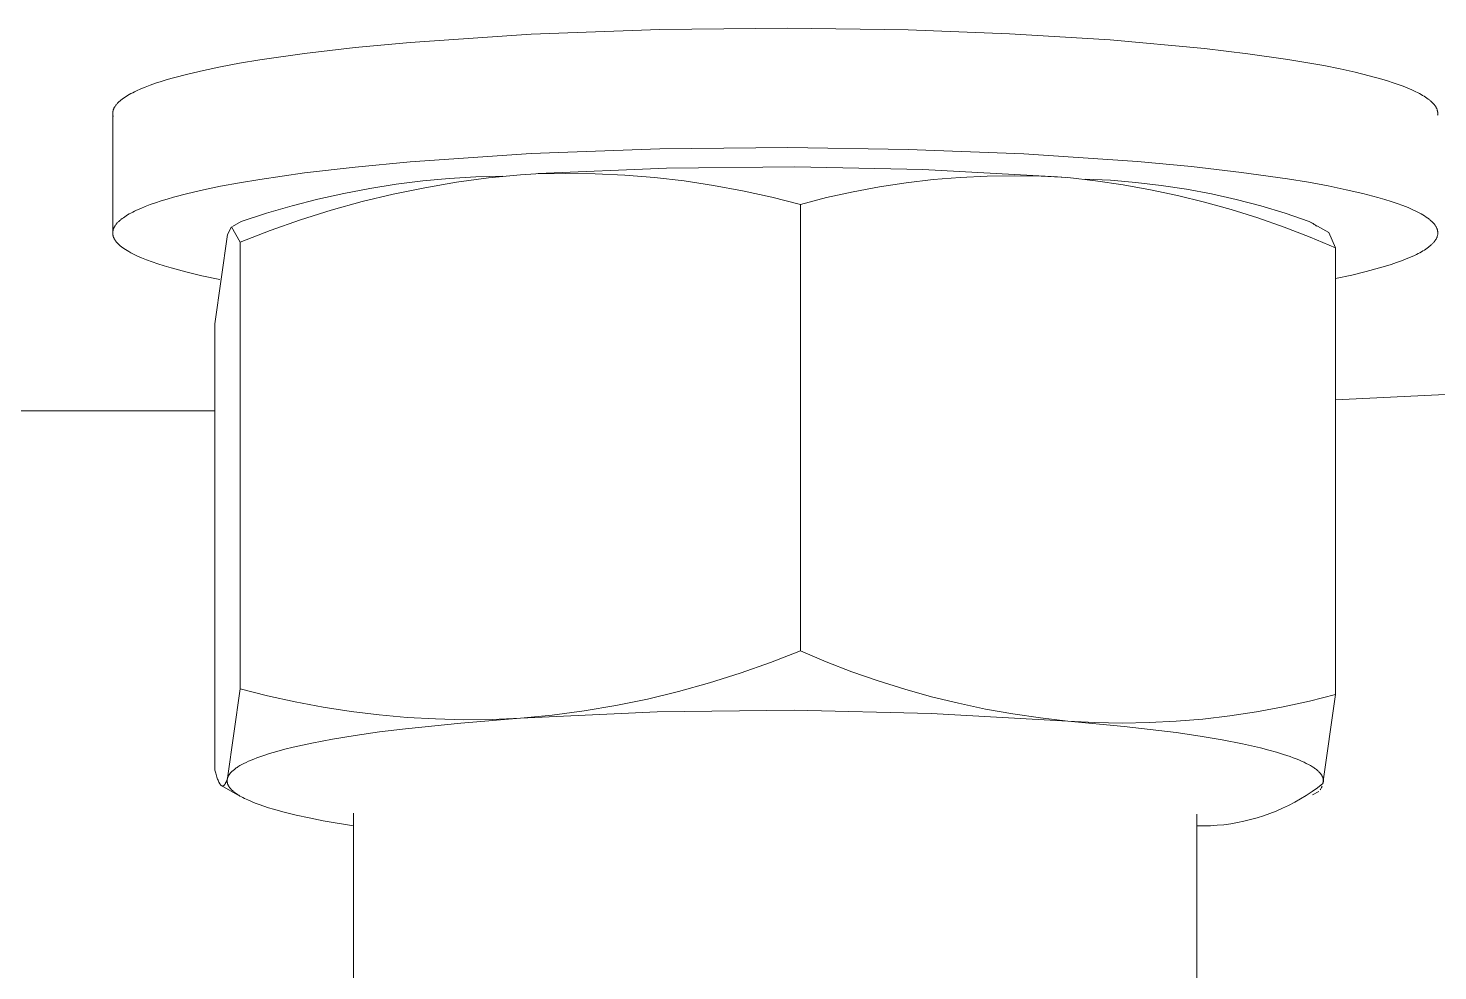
# Model space of a CAD drawing. Header units: millimetres. Extents: x -253 to 4295, y -442 to 2895.
# Drawn here: x 177.39 to 191.43, y 2441.75 to 2451.14 of the extents above; entities that cross this region are included whole.
import ezdxf

# ---------------------------------------------------------------- set-up
doc = ezdxf.new("R2010")
doc.units = ezdxf.units.MM
doc.layers.add('ZANO_R', color=7, linetype='Continuous', lineweight=0)

msp = doc.modelspace()

# ---------------------------------------------------------------- linework, layer by layer
at = {"layer": 'ZANO_R'}
for p, q in [((182.402, 2451.08), (183.683, 2451.127)), ((183.683, 2451.127), (184.957, 2451.14)), ((184.957, 2451.14), (186.156, 2451.123)), ((186.156, 2451.123), (187.167, 2451.085)), ((180.647, 2450.947), (181.196, 2450.999)), ((181.196, 2450.999), (182.402, 2451.08)), ((187.167, 2451.085), (188.168, 2451.024)), ((188.168, 2451.024), (189.11, 2450.938)), ((179.697, 2450.824), (180.145, 2450.888)), ((180.145, 2450.888), (180.647, 2450.947)), ((189.11, 2450.938), (189.542, 2450.886)), ((189.542, 2450.886), (189.939, 2450.829)), ((178.98, 2450.683), (179.136, 2450.719)), ((179.136, 2450.719), (179.308, 2450.755)), ((179.308, 2450.755), (179.495, 2450.79)), ((179.495, 2450.79), (179.697, 2450.824)), ((189.939, 2450.829), (190.297, 2450.767)), ((190.297, 2450.767), (190.459, 2450.735)), ((190.459, 2450.735), (190.61, 2450.701)), ((190.61, 2450.701), (190.748, 2450.667)), ((178.557, 2450.553), (178.606, 2450.572)), ((178.606, 2450.572), (178.659, 2450.591)), ((178.659, 2450.591), (178.715, 2450.609)), ((178.715, 2450.609), (178.776, 2450.628)), ((178.776, 2450.628), (178.84, 2450.646)), ((178.84, 2450.646), (178.98, 2450.683)), ((190.748, 2450.667), (190.874, 2450.632)), ((190.874, 2450.632), (190.932, 2450.615)), ((190.932, 2450.615), (190.987, 2450.597)), ((190.987, 2450.597), (191.039, 2450.579)), ((191.039, 2450.579), (191.088, 2450.561)), ((191.088, 2450.561), (191.133, 2450.543)), ((178.304, 2450.414), (178.31, 2450.419)), ((178.31, 2450.419), (178.316, 2450.425)), ((178.316, 2450.425), (178.323, 2450.43)), ((178.323, 2450.43), (178.329, 2450.435)), ((178.329, 2450.435), (178.336, 2450.44)), ((178.336, 2450.44), (178.351, 2450.45)), ((178.351, 2450.45), (178.367, 2450.461)), ((178.367, 2450.461), (178.382, 2450.47)), ((178.382, 2450.47), (178.398, 2450.479)), ((178.398, 2450.479), (178.415, 2450.488)), ((178.415, 2450.488), (178.432, 2450.497)), ((178.432, 2450.497), (178.451, 2450.507)), ((178.451, 2450.507), (178.47, 2450.516)), ((178.47, 2450.516), (178.512, 2450.535)), ((178.512, 2450.535), (178.557, 2450.553)), ((191.133, 2450.543), (191.175, 2450.525)), ((191.175, 2450.525), (191.214, 2450.507)), ((191.214, 2450.507), (191.232, 2450.498)), ((191.232, 2450.498), (191.25, 2450.489)), ((191.25, 2450.489), (191.266, 2450.48)), ((191.266, 2450.48), (191.282, 2450.471)), ((191.282, 2450.471), (191.297, 2450.462)), ((191.297, 2450.462), (191.311, 2450.453)), ((191.311, 2450.453), (191.325, 2450.443)), ((191.325, 2450.443), (191.337, 2450.434)), ((191.337, 2450.434), (191.349, 2450.425)), ((191.349, 2450.425), (191.354, 2450.421)), ((191.354, 2450.421), (191.36, 2450.416)), ((178.233, 2450.301), (178.234, 2450.304)), ((178.233, 2450.298), (178.233, 2450.301)), ((178.233, 2450.296), (178.233, 2450.298)), ((178.233, 2450.293), (178.233, 2450.296)), ((178.233, 2450.29), (178.233, 2450.293)), ((178.233, 2449.116), (178.233, 2450.29)), ((178.237, 2450.261), (178.233, 2450.281)), ((178.234, 2450.307), (178.235, 2450.309)), ((178.234, 2450.304), (178.234, 2450.307)), ((178.235, 2450.312), (178.236, 2450.315)), ((178.235, 2450.309), (178.235, 2450.312)), ((178.236, 2450.318), (178.237, 2450.32)), ((178.236, 2450.315), (178.236, 2450.318)), ((178.237, 2450.32), (178.238, 2450.323)), ((178.238, 2450.323), (178.239, 2450.326)), ((178.239, 2450.326), (178.24, 2450.329)), ((178.24, 2450.329), (178.241, 2450.331)), ((178.241, 2450.331), (178.242, 2450.334)), ((178.242, 2450.334), (178.243, 2450.337)), ((178.243, 2450.337), (178.244, 2450.34)), ((178.244, 2450.34), (178.245, 2450.342)), ((178.245, 2450.342), (178.247, 2450.345)), ((178.247, 2450.345), (178.248, 2450.348)), ((178.248, 2450.348), (178.249, 2450.35)), ((178.249, 2450.35), (178.251, 2450.353)), ((178.251, 2450.353), (178.253, 2450.356)), ((178.253, 2450.356), (178.254, 2450.359)), ((178.254, 2450.359), (178.256, 2450.361)), ((178.256, 2450.361), (178.26, 2450.367)), ((178.26, 2450.367), (178.263, 2450.372)), ((178.263, 2450.372), (178.268, 2450.377)), ((178.268, 2450.377), (178.272, 2450.383)), ((178.272, 2450.383), (178.277, 2450.388)), ((178.277, 2450.388), (178.282, 2450.393)), ((178.282, 2450.393), (178.287, 2450.399)), ((178.287, 2450.399), (178.292, 2450.404)), ((178.292, 2450.404), (178.298, 2450.409)), ((178.298, 2450.409), (178.304, 2450.414)), ((191.36, 2450.416), (191.365, 2450.412)), ((191.365, 2450.412), (191.37, 2450.407)), ((191.37, 2450.407), (191.375, 2450.403)), ((191.375, 2450.403), (191.379, 2450.398)), ((191.379, 2450.398), (191.384, 2450.393)), ((191.384, 2450.393), (191.388, 2450.389)), ((191.388, 2450.389), (191.392, 2450.384)), ((191.392, 2450.384), (191.396, 2450.38)), ((191.396, 2450.38), (191.4, 2450.375)), ((191.4, 2450.375), (191.403, 2450.371)), ((191.403, 2450.371), (191.406, 2450.366)), ((191.406, 2450.366), (191.409, 2450.362)), ((191.409, 2450.362), (191.412, 2450.357)), ((191.412, 2450.357), (191.415, 2450.353)), ((191.415, 2450.353), (191.417, 2450.348)), ((191.417, 2450.348), (191.42, 2450.344)), ((191.42, 2450.344), (191.422, 2450.339)), ((191.422, 2450.339), (191.424, 2450.335)), ((191.424, 2450.335), (191.425, 2450.33)), ((191.425, 2450.33), (191.427, 2450.326)), ((191.427, 2450.326), (191.428, 2450.321)), ((191.428, 2450.321), (191.43, 2450.317)), ((191.43, 2450.317), (191.431, 2450.313)), ((191.431, 2450.313), (191.431, 2450.308)), ((191.431, 2450.308), (191.432, 2450.304)), ((191.432, 2450.304), (191.432, 2450.299)), ((191.432, 2450.299), (191.433, 2450.295)), ((191.433, 2450.281), (191.432, 2450.277)), ((191.433, 2450.295), (191.433, 2450.29)), ((191.433, 2450.29), (191.433, 2450.286)), ((191.433, 2450.286), (191.433, 2450.281)), ((191.432, 2450.277), (191.431, 2450.273)), ((181.196, 2449.809), (182.402, 2449.89)), ((182.402, 2449.89), (183.683, 2449.937)), ((183.683, 2449.937), (184.957, 2449.95)), ((184.957, 2449.95), (186.156, 2449.933)), ((186.156, 2449.933), (187.31, 2449.888)), ((187.31, 2449.888), (188.443, 2449.812)), ((180.145, 2449.698), (180.647, 2449.757)), ((180.647, 2449.757), (181.196, 2449.809)), ((183.748, 2449.746), (182.471, 2449.691)), ((185.027, 2449.76), (183.748, 2449.746)), ((186.304, 2449.732), (185.027, 2449.76)), ((187.581, 2449.664), (186.304, 2449.732)), ((188.443, 2449.812), (188.978, 2449.762)), ((188.978, 2449.762), (189.478, 2449.704)), ((179.308, 2449.565), (179.495, 2449.6)), ((179.495, 2449.6), (179.697, 2449.634)), ((179.697, 2449.634), (180.145, 2449.698)), ((181.058, 2449.585), (180.796, 2449.543)), ((181.322, 2449.618), (181.058, 2449.585)), ((181.586, 2449.642), (181.322, 2449.618)), ((181.342, 2449.551), (181.658, 2449.605)), ((181.851, 2449.659), (181.586, 2449.642)), ((181.658, 2449.605), (181.975, 2449.648)), ((182.116, 2449.667), (181.851, 2449.659)), ((181.975, 2449.648), (182.294, 2449.679)), ((182.447, 2449.689), (182.294, 2449.679)), ((182.447, 2449.688), (182.743, 2449.694)), ((182.743, 2449.694), (183.039, 2449.69)), ((183.039, 2449.69), (183.335, 2449.675)), ((183.335, 2449.675), (183.63, 2449.651)), ((183.63, 2449.651), (183.924, 2449.618)), ((183.924, 2449.618), (184.217, 2449.574)), ((185.872, 2449.559), (186.138, 2449.599)), ((186.138, 2449.599), (186.406, 2449.631)), ((186.406, 2449.631), (186.674, 2449.653)), ((186.674, 2449.653), (186.943, 2449.666)), ((186.943, 2449.666), (187.212, 2449.67)), ((187.212, 2449.67), (187.481, 2449.665)), ((187.481, 2449.665), (187.749, 2449.651)), ((187.727, 2449.653), (187.603, 2449.663)), ((187.749, 2449.651), (188.024, 2449.62)), ((188.172, 2449.625), (187.919, 2449.637)), ((188.024, 2449.62), (188.298, 2449.58)), ((188.425, 2449.604), (188.172, 2449.625)), ((188.298, 2449.58), (188.571, 2449.531)), ((188.677, 2449.574), (188.425, 2449.604)), ((189.478, 2449.704), (189.935, 2449.639)), ((189.935, 2449.639), (190.145, 2449.605)), ((190.145, 2449.605), (190.34, 2449.569)), ((178.715, 2449.419), (178.776, 2449.438)), ((178.776, 2449.438), (178.84, 2449.456)), ((178.84, 2449.456), (178.98, 2449.493)), ((178.98, 2449.493), (179.136, 2449.529)), ((179.136, 2449.529), (179.308, 2449.565)), ((180.277, 2449.436), (180.02, 2449.37)), ((180.536, 2449.494), (180.277, 2449.436)), ((180.796, 2449.543), (180.536, 2449.494)), ((180.717, 2449.412), (181.028, 2449.487)), ((181.028, 2449.487), (181.342, 2449.551)), ((184.217, 2449.574), (184.508, 2449.52)), ((184.508, 2449.52), (184.798, 2449.457)), ((184.798, 2449.457), (185.085, 2449.384)), ((185.085, 2449.384), (185.345, 2449.452)), ((185.345, 2449.452), (185.608, 2449.51)), ((185.608, 2449.51), (185.872, 2449.559)), ((188.571, 2449.531), (188.841, 2449.474)), ((188.928, 2449.536), (188.677, 2449.574)), ((188.841, 2449.474), (189.11, 2449.408)), ((189.177, 2449.489), (188.928, 2449.536)), ((189.424, 2449.433), (189.177, 2449.489)), ((190.34, 2449.569), (190.521, 2449.531)), ((190.521, 2449.531), (190.687, 2449.493)), ((190.687, 2449.493), (190.836, 2449.453)), ((190.836, 2449.453), (190.904, 2449.433)), ((178.398, 2449.289), (178.415, 2449.298)), ((178.415, 2449.298), (178.432, 2449.307)), ((178.432, 2449.307), (178.451, 2449.317)), ((178.451, 2449.317), (178.47, 2449.326)), ((178.47, 2449.326), (178.512, 2449.345)), ((178.512, 2449.345), (178.557, 2449.363)), ((178.557, 2449.363), (178.606, 2449.382)), ((178.606, 2449.382), (178.659, 2449.401)), ((178.659, 2449.401), (178.715, 2449.419)), ((179.765, 2449.297), (179.513, 2449.215)), ((180.02, 2449.37), (179.765, 2449.297)), ((180.103, 2449.23), (180.409, 2449.326)), ((180.409, 2449.326), (180.717, 2449.412)), ((185.085, 2449.384), (185.085, 2444.937)), ((189.11, 2449.408), (189.376, 2449.333)), ((189.376, 2449.333), (189.64, 2449.25)), ((189.67, 2449.369), (189.424, 2449.433)), ((189.913, 2449.296), (189.67, 2449.369)), ((190.153, 2449.215), (189.913, 2449.296)), ((190.904, 2449.433), (190.969, 2449.413)), ((190.969, 2449.413), (191.029, 2449.393)), ((191.029, 2449.393), (191.085, 2449.372)), ((191.085, 2449.372), (191.137, 2449.352)), ((191.137, 2449.352), (191.184, 2449.331)), ((191.184, 2449.331), (191.206, 2449.321)), ((191.206, 2449.321), (191.227, 2449.311)), ((191.227, 2449.311), (191.247, 2449.3)), ((191.247, 2449.3), (191.266, 2449.29)), ((178.245, 2449.152), (178.246, 2449.155)), ((178.246, 2449.155), (178.248, 2449.157)), ((178.248, 2449.157), (178.25, 2449.162)), ((178.25, 2449.162), (178.253, 2449.167)), ((178.253, 2449.167), (178.256, 2449.172)), ((178.256, 2449.172), (178.259, 2449.176)), ((178.259, 2449.176), (178.263, 2449.181)), ((178.263, 2449.181), (178.267, 2449.186)), ((178.267, 2449.186), (178.271, 2449.191)), ((178.271, 2449.191), (178.275, 2449.196)), ((178.275, 2449.196), (178.279, 2449.2)), ((178.279, 2449.2), (178.283, 2449.205)), ((178.283, 2449.205), (178.288, 2449.21)), ((178.288, 2449.21), (178.293, 2449.215)), ((178.293, 2449.215), (178.298, 2449.219)), ((178.298, 2449.219), (178.303, 2449.224)), ((178.303, 2449.224), (178.309, 2449.229)), ((178.309, 2449.229), (178.315, 2449.234)), ((178.315, 2449.234), (178.327, 2449.243)), ((178.327, 2449.243), (178.339, 2449.252)), ((178.339, 2449.252), (178.353, 2449.261)), ((178.353, 2449.261), (178.367, 2449.271)), ((178.367, 2449.271), (178.382, 2449.28)), ((178.382, 2449.28), (178.398, 2449.289)), ((179.377, 2449.085), (179.417, 2449.162)), ((179.418, 2449.162), (179.503, 2449.007)), ((179.425, 2449.166), (179.513, 2449.215)), ((179.801, 2449.124), (180.103, 2449.23)), ((189.64, 2449.25), (189.901, 2449.158)), ((189.901, 2449.158), (190.16, 2449.059)), ((190.153, 2449.215), (190.348, 2449.106)), ((190.177, 2449.201), (190.164, 2449.208)), ((190.19, 2449.193), (190.177, 2449.201)), ((190.202, 2449.185), (190.19, 2449.193)), ((190.214, 2449.176), (190.202, 2449.185)), ((190.225, 2449.167), (190.214, 2449.176)), ((191.266, 2449.29), (191.284, 2449.279)), ((191.284, 2449.279), (191.301, 2449.269)), ((191.301, 2449.269), (191.317, 2449.259)), ((191.317, 2449.259), (191.332, 2449.248)), ((191.332, 2449.248), (191.339, 2449.243)), ((191.339, 2449.243), (191.346, 2449.238)), ((191.346, 2449.238), (191.352, 2449.233)), ((191.352, 2449.233), (191.358, 2449.227)), ((191.358, 2449.227), (191.364, 2449.222)), ((191.364, 2449.222), (191.37, 2449.217)), ((191.37, 2449.217), (191.376, 2449.212)), ((191.376, 2449.212), (191.381, 2449.207)), ((191.381, 2449.207), (191.386, 2449.202)), ((191.386, 2449.202), (191.39, 2449.196)), ((191.39, 2449.196), (191.395, 2449.191)), ((191.395, 2449.191), (191.399, 2449.186)), ((191.399, 2449.186), (191.403, 2449.181)), ((191.403, 2449.181), (191.407, 2449.176)), ((191.407, 2449.176), (191.41, 2449.171)), ((191.41, 2449.171), (191.413, 2449.165)), ((191.413, 2449.165), (191.416, 2449.16)), ((191.416, 2449.16), (191.419, 2449.155)), ((191.419, 2449.155), (191.421, 2449.15)), ((178.233, 2449.11), (178.234, 2449.113)), ((178.233, 2449.108), (178.233, 2449.11)), ((178.233, 2449.105), (178.233, 2449.108)), ((178.233, 2449.103), (178.233, 2449.105)), ((178.233, 2449.1), (178.233, 2449.103)), ((178.233, 2449.098), (178.233, 2449.1)), ((178.233, 2449.095), (178.233, 2449.098)), ((178.233, 2449.093), (178.233, 2449.095)), ((178.233, 2449.09), (178.233, 2449.093)), ((178.234, 2449.088), (178.233, 2449.09)), ((178.234, 2449.118), (178.235, 2449.12)), ((178.234, 2449.115), (178.234, 2449.118)), ((178.234, 2449.113), (178.234, 2449.115)), ((178.234, 2449.085), (178.234, 2449.088)), ((178.234, 2449.083), (178.234, 2449.085)), ((178.235, 2449.08), (178.234, 2449.083)), ((178.235, 2449.122), (178.236, 2449.125)), ((178.235, 2449.12), (178.235, 2449.122)), ((178.235, 2449.077), (178.235, 2449.08)), ((178.236, 2449.075), (178.235, 2449.077)), ((178.236, 2449.127), (178.237, 2449.13)), ((178.236, 2449.125), (178.236, 2449.127)), ((178.236, 2449.072), (178.236, 2449.075)), ((178.237, 2449.07), (178.236, 2449.072)), ((178.237, 2449.13), (178.238, 2449.132)), ((178.238, 2449.067), (178.237, 2449.07)), ((178.238, 2449.135), (178.239, 2449.137)), ((178.238, 2449.132), (178.238, 2449.135)), ((178.239, 2449.065), (178.238, 2449.067)), ((178.239, 2449.137), (178.24, 2449.14)), ((178.239, 2449.062), (178.239, 2449.065)), ((178.24, 2449.06), (178.239, 2449.062)), ((178.24, 2449.14), (178.241, 2449.142)), ((178.241, 2449.057), (178.24, 2449.06)), ((178.241, 2449.142), (178.242, 2449.145)), ((178.242, 2449.055), (178.241, 2449.057)), ((178.242, 2449.145), (178.243, 2449.147)), ((178.243, 2449.052), (178.242, 2449.055)), ((178.243, 2449.147), (178.244, 2449.15)), ((178.244, 2449.05), (178.243, 2449.052)), ((178.244, 2449.15), (178.245, 2449.152)), ((178.246, 2449.047), (178.244, 2449.05)), ((178.247, 2449.045), (178.246, 2449.047)), ((178.248, 2449.042), (178.247, 2449.045)), ((178.25, 2449.039), (178.248, 2449.042)), ((178.251, 2449.037), (178.25, 2449.039)), ((178.254, 2449.032), (178.251, 2449.037)), ((178.257, 2449.027), (178.254, 2449.032)), ((178.261, 2449.022), (178.257, 2449.027)), ((178.265, 2449.017), (178.261, 2449.022)), ((178.269, 2449.011), (178.265, 2449.017)), ((179.251, 2448.196), (179.377, 2449.085)), ((179.503, 2449.007), (179.801, 2449.124)), ((190.16, 2449.059), (190.414, 2448.951)), ((190.414, 2448.951), (190.348, 2449.106)), ((191.4, 2449.015), (191.396, 2449.01)), ((191.403, 2449.02), (191.4, 2449.015)), ((191.407, 2449.025), (191.403, 2449.02)), ((191.41, 2449.03), (191.407, 2449.025)), ((191.413, 2449.034), (191.41, 2449.03)), ((191.416, 2449.039), (191.413, 2449.034)), ((191.419, 2449.044), (191.416, 2449.039)), ((191.421, 2449.049), (191.419, 2449.044)), ((191.421, 2449.15), (191.424, 2449.145)), ((191.423, 2449.054), (191.421, 2449.049)), ((191.425, 2449.059), (191.423, 2449.054)), ((191.424, 2449.145), (191.426, 2449.14)), ((191.427, 2449.064), (191.425, 2449.059)), ((191.426, 2449.14), (191.427, 2449.135)), ((191.427, 2449.135), (191.429, 2449.13)), ((191.428, 2449.069), (191.427, 2449.064)), ((191.43, 2449.074), (191.428, 2449.069)), ((191.429, 2449.13), (191.43, 2449.125)), ((191.43, 2449.125), (191.431, 2449.119)), ((191.431, 2449.079), (191.43, 2449.074)), ((191.431, 2449.119), (191.432, 2449.114)), ((191.432, 2449.084), (191.431, 2449.079)), ((191.432, 2449.114), (191.432, 2449.109)), ((191.432, 2449.109), (191.433, 2449.104)), ((191.433, 2449.094), (191.432, 2449.089)), ((191.432, 2449.089), (191.432, 2449.084)), ((191.433, 2449.104), (191.433, 2449.099)), ((191.433, 2449.099), (191.433, 2449.094)), ((178.273, 2449.006), (178.269, 2449.011)), ((178.278, 2449.001), (178.273, 2449.006)), ((178.283, 2448.996), (178.278, 2449.001)), ((178.288, 2448.991), (178.283, 2448.996)), ((178.293, 2448.986), (178.288, 2448.991)), ((178.298, 2448.981), (178.293, 2448.986)), ((178.304, 2448.975), (178.298, 2448.981)), ((178.31, 2448.97), (178.304, 2448.975)), ((178.317, 2448.965), (178.31, 2448.97)), ((178.323, 2448.96), (178.317, 2448.965)), ((178.33, 2448.955), (178.323, 2448.96)), ((178.344, 2448.945), (178.33, 2448.955)), ((178.36, 2448.934), (178.344, 2448.945)), ((178.376, 2448.924), (178.36, 2448.934)), ((178.394, 2448.914), (178.376, 2448.924)), ((178.412, 2448.903), (178.394, 2448.914)), ((178.432, 2448.893), (178.412, 2448.903)), ((178.452, 2448.883), (178.432, 2448.893)), ((178.474, 2448.873), (178.452, 2448.883)), ((179.503, 2444.56), (179.503, 2449.007)), ((190.414, 2444.503), (190.414, 2448.951)), ((191.2, 2448.876), (191.161, 2448.859)), ((191.219, 2448.885), (191.2, 2448.876)), ((191.236, 2448.894), (191.219, 2448.885)), ((191.253, 2448.903), (191.236, 2448.894)), ((191.269, 2448.912), (191.253, 2448.903)), ((191.284, 2448.921), (191.269, 2448.912)), ((191.299, 2448.93), (191.284, 2448.921)), ((191.313, 2448.939), (191.299, 2448.93)), ((191.327, 2448.948), (191.313, 2448.939)), ((191.339, 2448.958), (191.327, 2448.948)), ((191.351, 2448.967), (191.339, 2448.958)), ((191.357, 2448.972), (191.351, 2448.967)), ((191.363, 2448.977), (191.357, 2448.972)), ((191.368, 2448.981), (191.363, 2448.977)), ((191.373, 2448.986), (191.368, 2448.981)), ((191.378, 2448.991), (191.373, 2448.986)), ((191.383, 2448.996), (191.378, 2448.991)), ((191.387, 2449), (191.383, 2448.996)), ((191.392, 2449.005), (191.387, 2449)), ((191.396, 2449.01), (191.392, 2449.005)), ((178.52, 2448.852), (178.474, 2448.873)), ((178.57, 2448.832), (178.52, 2448.852)), ((178.625, 2448.811), (178.57, 2448.832)), ((178.684, 2448.791), (178.625, 2448.811)), ((178.747, 2448.771), (178.684, 2448.791)), ((178.814, 2448.751), (178.747, 2448.771)), ((178.96, 2448.712), (178.814, 2448.751)), ((190.852, 2448.751), (190.72, 2448.716)), ((190.912, 2448.769), (190.852, 2448.751)), ((190.969, 2448.787), (190.912, 2448.769)), ((191.022, 2448.805), (190.969, 2448.787)), ((191.072, 2448.823), (191.022, 2448.805)), ((191.118, 2448.841), (191.072, 2448.823)), ((191.161, 2448.859), (191.118, 2448.841)), ((179.122, 2448.674), (178.96, 2448.712)), ((179.299, 2448.637), (179.122, 2448.674)), ((190.575, 2448.681), (190.414, 2448.646)), ((190.72, 2448.716), (190.575, 2448.681)), ((179.251, 2443.748), (179.251, 2448.196)), ((191.575, 2447.493), (190.414, 2447.439)), ((179.251, 2447.327), (164.833, 2447.327)), ((184.786, 2444.82), (184.484, 2444.714)), ((185.085, 2444.937), (184.786, 2444.82)), ((185.085, 2444.937), (185.339, 2444.829)), ((185.339, 2444.829), (185.597, 2444.729)), ((184.484, 2444.714), (184.179, 2444.618)), ((185.597, 2444.729), (185.859, 2444.638)), ((179.503, 2444.56), (179.377, 2443.67)), ((179.776, 2444.49), (179.503, 2444.56)), ((183.87, 2444.532), (183.559, 2444.457)), ((184.179, 2444.618), (183.87, 2444.532)), ((185.859, 2444.638), (186.123, 2444.555)), ((186.123, 2444.555), (186.389, 2444.48)), ((180.051, 2444.429), (179.776, 2444.49)), ((180.328, 2444.377), (180.051, 2444.429)), ((183.246, 2444.393), (182.93, 2444.339)), ((183.559, 2444.457), (183.246, 2444.393)), ((186.389, 2444.48), (186.658, 2444.414)), ((186.658, 2444.414), (186.928, 2444.357)), ((189.891, 2444.378), (190.154, 2444.436)), ((190.154, 2444.436), (190.414, 2444.503)), ((190.289, 2443.614), (190.414, 2444.503)), ((180.607, 2444.333), (180.328, 2444.377)), ((180.887, 2444.299), (180.607, 2444.333)), ((181.167, 2444.274), (180.887, 2444.299)), ((181.449, 2444.258), (181.167, 2444.274)), ((181.73, 2444.251), (181.449, 2444.258)), ((182.294, 2444.265), (181.702, 2444.218)), ((182.012, 2444.254), (181.73, 2444.251)), ((182.294, 2444.265), (182.012, 2444.254)), ((183.657, 2444.328), (182.294, 2444.265)), ((182.612, 2444.297), (182.294, 2444.265)), ((182.93, 2444.339), (182.612, 2444.297)), ((185.022, 2444.345), (183.657, 2444.328)), ((186.387, 2444.314), (185.022, 2444.345)), ((187.749, 2444.237), (186.387, 2444.314)), ((186.928, 2444.357), (187.201, 2444.308)), ((187.201, 2444.308), (187.475, 2444.268)), ((187.475, 2444.268), (187.749, 2444.237)), ((188.825, 2444.235), (189.093, 2444.257)), ((189.093, 2444.257), (189.36, 2444.288)), ((189.36, 2444.288), (189.627, 2444.329)), ((189.627, 2444.329), (189.891, 2444.378)), ((180.89, 2444.129), (180.647, 2444.094)), ((181.148, 2444.161), (180.89, 2444.129)), ((181.702, 2444.218), (181.148, 2444.161)), ((187.749, 2444.237), (188.018, 2444.223)), ((188.31, 2444.184), (187.749, 2444.237)), ((188.018, 2444.223), (188.287, 2444.218)), ((188.287, 2444.218), (188.556, 2444.222)), ((188.828, 2444.122), (188.31, 2444.184)), ((188.556, 2444.222), (188.825, 2444.235)), ((189.065, 2444.087), (188.828, 2444.122)), ((180.032, 2443.977), (179.948, 2443.956)), ((180.217, 2444.018), (180.032, 2443.977)), ((180.423, 2444.057), (180.217, 2444.018)), ((180.647, 2444.094), (180.423, 2444.057)), ((189.285, 2444.049), (189.065, 2444.087)), ((189.486, 2444.01), (189.285, 2444.049)), ((189.667, 2443.969), (189.486, 2444.01)), ((189.749, 2443.948), (189.667, 2443.969)), ((179.563, 2443.826), (179.54, 2443.815)), ((179.587, 2443.837), (179.563, 2443.826)), ((179.612, 2443.848), (179.587, 2443.837)), ((179.639, 2443.859), (179.612, 2443.848)), ((179.668, 2443.87), (179.639, 2443.859)), ((179.729, 2443.892), (179.668, 2443.87)), ((179.796, 2443.914), (179.729, 2443.892)), ((179.869, 2443.935), (179.796, 2443.914)), ((179.948, 2443.956), (179.869, 2443.935)), ((189.826, 2443.927), (189.749, 2443.948)), ((189.897, 2443.905), (189.826, 2443.927)), ((189.962, 2443.883), (189.897, 2443.905)), ((189.993, 2443.872), (189.962, 2443.883)), ((190.022, 2443.861), (189.993, 2443.872)), ((190.049, 2443.85), (190.022, 2443.861)), ((190.075, 2443.839), (190.049, 2443.85)), ((190.1, 2443.828), (190.075, 2443.839)), ((190.123, 2443.816), (190.1, 2443.828)), ((179.259, 2443.719), (179.251, 2443.748)), ((179.267, 2443.693), (179.259, 2443.719)), ((179.271, 2443.68), (179.267, 2443.693)), ((179.275, 2443.669), (179.271, 2443.68)), ((179.38, 2443.679), (179.379, 2443.676)), ((179.381, 2443.681), (179.38, 2443.679)), ((179.383, 2443.684), (179.381, 2443.681)), ((179.384, 2443.687), (179.383, 2443.684)), ((179.385, 2443.69), (179.384, 2443.687)), ((179.387, 2443.692), (179.385, 2443.69)), ((179.388, 2443.695), (179.387, 2443.692)), ((179.39, 2443.698), (179.388, 2443.695)), ((179.392, 2443.701), (179.39, 2443.698)), ((179.394, 2443.703), (179.392, 2443.701)), ((179.395, 2443.706), (179.394, 2443.703)), ((179.397, 2443.709), (179.395, 2443.706)), ((179.4, 2443.712), (179.397, 2443.709)), ((179.402, 2443.714), (179.4, 2443.712)), ((179.404, 2443.717), (179.402, 2443.714)), ((179.406, 2443.72), (179.404, 2443.717)), ((179.411, 2443.726), (179.406, 2443.72)), ((179.417, 2443.731), (179.411, 2443.726)), ((179.422, 2443.737), (179.417, 2443.731)), ((179.428, 2443.742), (179.422, 2443.737)), ((179.435, 2443.748), (179.428, 2443.742)), ((179.442, 2443.753), (179.435, 2443.748)), ((179.449, 2443.759), (179.442, 2443.753)), ((179.456, 2443.765), (179.449, 2443.759)), ((179.464, 2443.77), (179.456, 2443.765)), ((179.472, 2443.776), (179.464, 2443.77)), ((179.481, 2443.781), (179.472, 2443.776)), ((179.49, 2443.787), (179.481, 2443.781)), ((179.499, 2443.793), (179.49, 2443.787)), ((179.519, 2443.804), (179.499, 2443.793)), ((179.54, 2443.815), (179.519, 2443.804)), ((190.144, 2443.805), (190.123, 2443.816)), ((190.164, 2443.794), (190.144, 2443.805)), ((190.174, 2443.788), (190.164, 2443.794)), ((190.183, 2443.782), (190.174, 2443.788)), ((190.192, 2443.777), (190.183, 2443.782)), ((190.2, 2443.771), (190.192, 2443.777)), ((190.208, 2443.766), (190.2, 2443.771)), ((190.216, 2443.76), (190.208, 2443.766)), ((190.223, 2443.754), (190.216, 2443.76)), ((190.23, 2443.749), (190.223, 2443.754)), ((190.237, 2443.743), (190.23, 2443.749)), ((190.243, 2443.737), (190.237, 2443.743)), ((190.249, 2443.732), (190.243, 2443.737)), ((190.254, 2443.726), (190.249, 2443.732)), ((190.257, 2443.723), (190.254, 2443.726)), ((190.259, 2443.72), (190.257, 2443.723)), ((190.262, 2443.717), (190.259, 2443.72)), ((190.264, 2443.715), (190.262, 2443.717)), ((190.266, 2443.712), (190.264, 2443.715)), ((190.268, 2443.709), (190.266, 2443.712)), ((190.27, 2443.706), (190.268, 2443.709)), ((190.272, 2443.703), (190.27, 2443.706)), ((190.274, 2443.7), (190.272, 2443.703)), ((190.276, 2443.698), (190.274, 2443.7)), ((190.278, 2443.695), (190.276, 2443.698)), ((190.279, 2443.692), (190.278, 2443.695)), ((190.281, 2443.689), (190.279, 2443.692)), ((190.282, 2443.686), (190.281, 2443.689)), ((190.283, 2443.684), (190.282, 2443.686)), ((190.285, 2443.681), (190.283, 2443.684)), ((190.286, 2443.678), (190.285, 2443.681)), ((190.287, 2443.675), (190.286, 2443.678)), ((179.278, 2443.658), (179.275, 2443.669)), ((179.282, 2443.648), (179.278, 2443.658)), ((179.286, 2443.638), (179.282, 2443.648)), ((179.29, 2443.63), (179.286, 2443.638)), ((179.292, 2443.626), (179.29, 2443.63)), ((179.294, 2443.622), (179.292, 2443.626)), ((179.296, 2443.618), (179.294, 2443.622)), ((179.298, 2443.615), (179.296, 2443.618)), ((179.3, 2443.612), (179.298, 2443.615)), ((179.302, 2443.609), (179.3, 2443.612)), ((179.303, 2443.608), (179.302, 2443.609)), ((179.304, 2443.606), (179.303, 2443.608)), ((179.305, 2443.605), (179.304, 2443.606)), ((179.306, 2443.604), (179.305, 2443.605)), ((179.307, 2443.602), (179.306, 2443.604)), ((179.308, 2443.601), (179.307, 2443.602)), ((179.309, 2443.6), (179.308, 2443.601)), ((179.31, 2443.599), (179.309, 2443.6)), ((179.311, 2443.598), (179.31, 2443.599)), ((179.312, 2443.597), (179.311, 2443.598)), ((179.313, 2443.596), (179.312, 2443.597)), ((179.314, 2443.596), (179.313, 2443.596)), ((179.314, 2443.595), (179.314, 2443.596)), ((179.315, 2443.595), (179.314, 2443.595)), ((179.316, 2443.594), (179.315, 2443.595)), ((179.315, 2443.595), (179.315, 2443.595)), ((179.317, 2443.594), (179.316, 2443.594)), ((179.316, 2443.594), (179.316, 2443.594)), ((179.317, 2443.593), (179.317, 2443.594)), ((179.318, 2443.593), (179.317, 2443.593)), ((179.317, 2443.593), (179.317, 2443.593)), ((179.318, 2443.592), (179.318, 2443.593)), ((179.319, 2443.592), (179.318, 2443.592)), ((179.32, 2443.592), (179.319, 2443.592)), ((179.319, 2443.592), (179.319, 2443.592)), ((179.321, 2443.591), (179.32, 2443.592)), ((179.32, 2443.592), (179.32, 2443.592)), ((179.322, 2443.591), (179.321, 2443.591)), ((179.321, 2443.591), (179.321, 2443.591)), ((179.501, 2443.49), (179.321, 2443.591)), ((179.323, 2443.591), (179.322, 2443.591)), ((179.322, 2443.591), (179.322, 2443.591)), ((179.324, 2443.591), (179.323, 2443.591)), ((179.323, 2443.591), (179.323, 2443.591)), ((179.324, 2443.59), (179.324, 2443.591)), ((179.325, 2443.59), (179.324, 2443.59)), ((179.326, 2443.59), (179.325, 2443.59)), ((179.325, 2443.59), (179.325, 2443.59)), ((179.327, 2443.59), (179.326, 2443.59)), ((179.326, 2443.59), (179.326, 2443.59)), ((179.328, 2443.59), (179.327, 2443.59)), ((179.327, 2443.59), (179.327, 2443.59)), ((179.329, 2443.59), (179.328, 2443.59)), ((179.328, 2443.59), (179.328, 2443.59)), ((179.33, 2443.591), (179.329, 2443.59)), ((179.329, 2443.59), (179.329, 2443.59)), ((179.331, 2443.591), (179.33, 2443.591)), ((179.33, 2443.591), (179.33, 2443.591)), ((179.332, 2443.591), (179.331, 2443.591)), ((179.331, 2443.591), (179.331, 2443.591)), ((179.333, 2443.591), (179.332, 2443.591)), ((179.332, 2443.591), (179.332, 2443.591)), ((179.334, 2443.592), (179.333, 2443.592)), ((179.333, 2443.592), (179.333, 2443.591)), ((179.335, 2443.592), (179.334, 2443.592)), ((179.334, 2443.592), (179.334, 2443.592)), ((179.336, 2443.593), (179.335, 2443.592)), ((179.335, 2443.592), (179.335, 2443.592)), ((179.337, 2443.593), (179.336, 2443.593)), ((179.336, 2443.593), (179.336, 2443.593)), ((179.338, 2443.594), (179.337, 2443.594)), ((179.337, 2443.594), (179.337, 2443.593)), ((179.339, 2443.595), (179.338, 2443.594)), ((179.338, 2443.594), (179.338, 2443.594)), ((179.34, 2443.595), (179.339, 2443.595)), ((179.339, 2443.595), (179.339, 2443.595)), ((179.341, 2443.596), (179.34, 2443.596)), ((179.34, 2443.596), (179.34, 2443.595)), ((179.342, 2443.597), (179.341, 2443.597)), ((179.341, 2443.597), (179.341, 2443.596)), ((179.343, 2443.598), (179.342, 2443.597)), ((179.344, 2443.599), (179.343, 2443.598)), ((179.345, 2443.601), (179.344, 2443.599)), ((179.346, 2443.602), (179.345, 2443.601)), ((179.347, 2443.603), (179.346, 2443.602)), ((179.348, 2443.604), (179.347, 2443.603)), ((179.349, 2443.605), (179.348, 2443.604)), ((179.35, 2443.607), (179.349, 2443.605)), ((179.351, 2443.608), (179.35, 2443.607)), ((179.352, 2443.61), (179.351, 2443.608)), ((179.353, 2443.611), (179.352, 2443.61)), ((179.355, 2443.614), (179.353, 2443.611)), ((179.357, 2443.618), (179.355, 2443.614)), ((179.358, 2443.621), (179.357, 2443.618)), ((179.36, 2443.625), (179.358, 2443.621)), ((179.362, 2443.629), (179.36, 2443.625)), ((179.364, 2443.634), (179.362, 2443.629)), ((179.368, 2443.643), (179.364, 2443.634)), ((179.372, 2443.654), (179.368, 2443.643)), ((179.376, 2443.665), (179.372, 2443.654)), ((179.374, 2443.655), (179.373, 2443.653)), ((179.373, 2443.653), (179.373, 2443.651)), ((179.373, 2443.651), (179.373, 2443.649)), ((179.373, 2443.649), (179.373, 2443.647)), ((179.373, 2443.647), (179.373, 2443.645)), ((179.373, 2443.645), (179.373, 2443.643)), ((179.373, 2443.643), (179.373, 2443.641)), ((179.373, 2443.641), (179.373, 2443.639)), ((179.373, 2443.639), (179.373, 2443.638)), ((179.373, 2443.638), (179.373, 2443.636)), ((179.373, 2443.636), (179.373, 2443.634)), ((179.373, 2443.634), (179.373, 2443.632)), ((179.373, 2443.632), (179.374, 2443.63)), ((179.375, 2443.661), (179.374, 2443.659)), ((179.374, 2443.659), (179.374, 2443.657)), ((179.374, 2443.657), (179.374, 2443.655)), ((179.374, 2443.63), (179.374, 2443.628)), ((179.374, 2443.628), (179.374, 2443.626)), ((179.374, 2443.626), (179.375, 2443.624)), ((179.376, 2443.665), (179.375, 2443.663)), ((179.375, 2443.663), (179.375, 2443.661)), ((179.375, 2443.624), (179.375, 2443.622)), ((179.375, 2443.622), (179.376, 2443.62)), ((179.377, 2443.668), (179.376, 2443.666)), ((179.376, 2443.666), (179.376, 2443.665)), ((179.376, 2443.62), (179.376, 2443.618)), ((179.376, 2443.618), (179.377, 2443.616)), ((179.378, 2443.673), (179.377, 2443.67)), ((179.377, 2443.67), (179.377, 2443.668)), ((179.377, 2443.616), (179.377, 2443.614)), ((179.377, 2443.614), (179.378, 2443.612)), ((179.379, 2443.676), (179.378, 2443.673)), ((179.378, 2443.612), (179.378, 2443.61)), ((179.378, 2443.61), (179.379, 2443.608)), ((179.379, 2443.608), (179.38, 2443.606)), ((179.38, 2443.606), (179.381, 2443.605)), ((179.381, 2443.605), (179.382, 2443.603)), ((179.382, 2443.603), (179.382, 2443.601)), ((179.382, 2443.601), (179.383, 2443.599)), ((179.383, 2443.599), (179.384, 2443.597)), ((179.384, 2443.597), (179.386, 2443.593)), ((179.386, 2443.593), (179.389, 2443.589)), ((179.389, 2443.589), (179.391, 2443.585)), ((179.391, 2443.585), (179.394, 2443.581)), ((179.394, 2443.581), (179.396, 2443.577)), ((179.396, 2443.577), (179.399, 2443.573)), ((179.399, 2443.573), (179.402, 2443.569)), ((179.402, 2443.569), (179.406, 2443.565)), ((179.406, 2443.565), (179.409, 2443.561)), ((179.409, 2443.561), (179.413, 2443.557)), ((179.413, 2443.557), (179.416, 2443.553)), ((179.416, 2443.553), (179.42, 2443.55)), ((179.42, 2443.55), (179.425, 2443.546)), ((179.425, 2443.546), (179.429, 2443.542)), ((179.429, 2443.542), (179.433, 2443.538)), ((179.433, 2443.538), (179.438, 2443.534)), ((190.18, 2443.534), (190.235, 2443.573)), ((190.235, 2443.573), (190.289, 2443.614)), ((190.262, 2443.552), (190.265, 2443.557)), ((190.265, 2443.557), (190.268, 2443.563)), ((190.268, 2443.563), (190.271, 2443.568)), ((190.271, 2443.568), (190.274, 2443.574)), ((190.274, 2443.574), (190.276, 2443.579)), ((190.276, 2443.579), (190.278, 2443.585)), ((190.278, 2443.585), (190.28, 2443.59)), ((190.288, 2443.672), (190.287, 2443.675)), ((190.289, 2443.67), (190.288, 2443.672)), ((190.29, 2443.667), (190.289, 2443.67)), ((190.289, 2443.617), (190.29, 2443.62)), ((190.289, 2443.614), (190.289, 2443.617)), ((190.29, 2443.664), (190.29, 2443.667)), ((190.291, 2443.661), (190.29, 2443.664)), ((190.29, 2443.62), (190.291, 2443.622)), ((190.291, 2443.658), (190.291, 2443.661)), ((190.292, 2443.656), (190.291, 2443.658)), ((190.291, 2443.625), (190.292, 2443.628)), ((190.291, 2443.622), (190.291, 2443.625)), ((190.292, 2443.653), (190.292, 2443.656)), ((190.293, 2443.65), (190.292, 2443.653)), ((190.292, 2443.633), (190.293, 2443.636)), ((190.292, 2443.631), (190.292, 2443.633)), ((190.292, 2443.628), (190.292, 2443.631)), ((190.293, 2443.647), (190.293, 2443.65)), ((190.293, 2443.644), (190.293, 2443.647)), ((190.293, 2443.642), (190.293, 2443.644)), ((190.293, 2443.639), (190.293, 2443.642)), ((190.293, 2443.636), (190.293, 2443.639)), ((179.438, 2443.534), (179.443, 2443.53)), ((179.443, 2443.53), (179.453, 2443.522)), ((179.453, 2443.522), (179.464, 2443.514)), ((179.464, 2443.514), (179.476, 2443.506)), ((179.476, 2443.506), (179.488, 2443.498)), ((179.488, 2443.498), (179.501, 2443.49)), ((179.501, 2443.49), (179.515, 2443.483)), ((179.515, 2443.483), (179.53, 2443.475)), ((179.53, 2443.475), (179.545, 2443.467)), ((179.545, 2443.467), (179.561, 2443.459)), ((179.561, 2443.459), (179.578, 2443.451)), ((179.578, 2443.451), (179.614, 2443.436)), ((179.614, 2443.436), (179.652, 2443.42)), ((179.652, 2443.42), (179.693, 2443.405)), ((179.693, 2443.405), (179.738, 2443.389)), ((189.947, 2443.397), (190.007, 2443.428)), ((190.007, 2443.428), (190.066, 2443.461)), ((190.066, 2443.461), (190.123, 2443.497)), ((190.123, 2443.497), (190.18, 2443.534)), ((190.247, 2443.537), (190.185, 2443.502)), ((179.738, 2443.389), (179.785, 2443.374)), ((179.785, 2443.374), (179.834, 2443.359)), ((179.834, 2443.359), (179.942, 2443.33)), ((179.942, 2443.33), (180.061, 2443.3)), ((180.061, 2443.3), (180.19, 2443.272)), ((180.19, 2443.272), (180.328, 2443.245)), ((180.633, 2440.957), (180.633, 2443.319)), ((189.033, 2443.311), (189.033, 2440.952)), ((189.568, 2443.255), (189.633, 2443.273)), ((189.633, 2443.273), (189.698, 2443.293)), ((189.698, 2443.293), (189.761, 2443.316)), ((189.761, 2443.316), (189.824, 2443.341)), ((189.824, 2443.341), (189.886, 2443.368)), ((189.886, 2443.368), (189.947, 2443.397)), ((180.328, 2443.245), (180.633, 2443.193)), ((189.033, 2443.193), (189.1, 2443.192)), ((189.1, 2443.192), (189.168, 2443.194)), ((189.168, 2443.194), (189.235, 2443.199)), ((189.235, 2443.199), (189.303, 2443.205)), ((189.303, 2443.205), (189.37, 2443.214)), ((189.37, 2443.214), (189.436, 2443.226)), ((189.436, 2443.226), (189.502, 2443.239)), ((189.502, 2443.239), (189.568, 2443.255))]:
    msp.add_line(p, q, dxfattribs=at)

doc.saveas('drawing.dxf')
